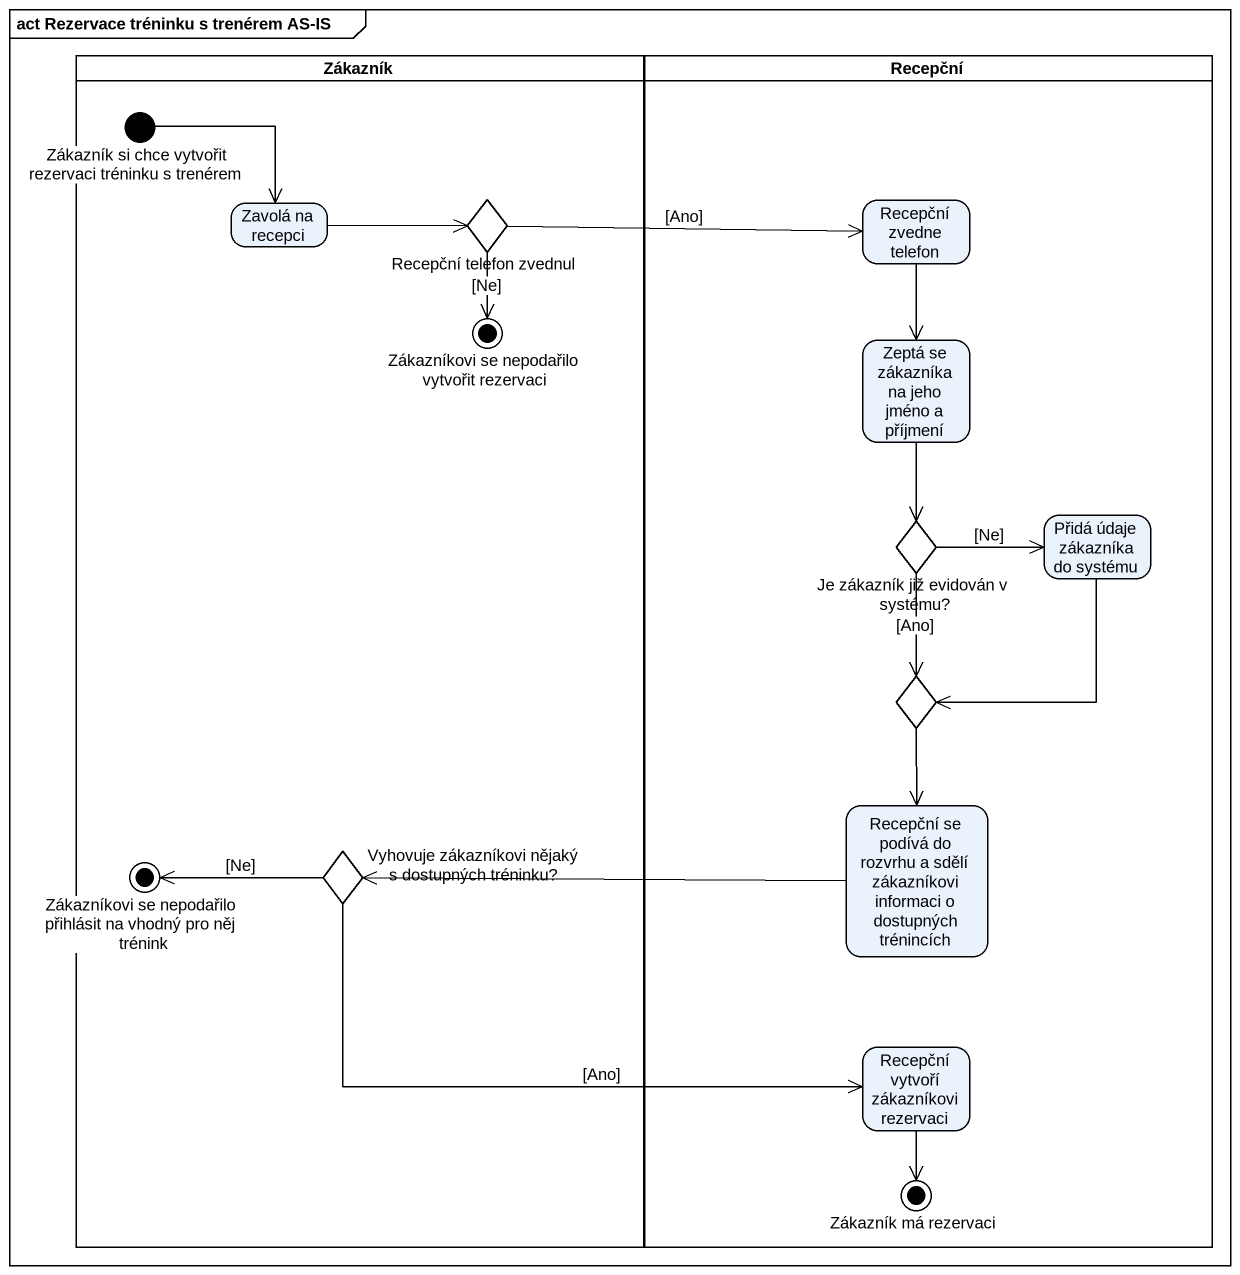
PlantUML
@startuml
mainframe act Rezervace tréninku s trenérem AS-IS
hide empty description
state Zákazník <<partition>> {
  state "Zákazník si chce vytvořit rezervaci tréninku s trenérem" as Zákazník_si_chce_vytvořit <<start>>
  state "Zavolá na recepci" as Zavolá_na_recepci
  state "Recepční telefon zvednul" as Recepční_telefon_zvednul <<choice>>
  state "Zákazníkovi se nepodařilo vytvořit rezervaci" as Zákazníkovi_se_nepodařilo <<end>> #CD5C5C
  state "Zákazníkovi se nepodařilo přihlásit na vhodný pro něj trénink" as Zákazníkovi_se_nepodařilo_2 <<end>> #CD5C5C
  state "Vyhovuje zákazníkovi nějaký s dostupných tréninku?" as Vyhovuje_zákazníkovi_nějaký <<choice>>
}
state Recepční <<partition>> {
  state "Recepční zvedne telefon" as Recepční_zvedne_telefon
  state "Zeptá se zákazníka na jeho jméno a příjmení" as Zeptá_se_zákazníka_na_jeho
  state "Je zákazník již evidován v systému?" as Je_zákazník_již_evidován_v <<choice>>
  state "Přidá údaje zákazníka do systému" as Přidá_údaje_zákazníka_do
  state choice1 <<choice>>
  state "Recepční se podívá do rozvrhu a sdělí zákazníkovi informaci o dostupných trénincích" as Recepční_se_podívá_do
  state "Recepční vytvoří zákazníkovi rezervaci" as Recepční_vytvoří
  state "Zákazník má rezervaci" as Zákazník_má_rezervaci <<end>>
}
Zákazník_si_chce_vytvořit --> Zavolá_na_recepci
Zavolá_na_recepci -right-> Recepční_telefon_zvednul
Recepční_telefon_zvednul -right-> Recepční_zvedne_telefon : [Ano]
Recepční_telefon_zvednul --> Zákazníkovi_se_nepodařilo : [Ne]
Recepční_zvedne_telefon --> Zeptá_se_zákazníka_na_jeho
Zeptá_se_zákazníka_na_jeho --> Je_zákazník_již_evidován_v
Je_zákazník_již_evidován_v -right-> Přidá_údaje_zákazníka_do : [Ne]
Je_zákazník_již_evidován_v --> choice1 : [Ano]
Přidá_údaje_zákazníka_do --> choice1
choice1 --> Recepční_se_podívá_do
Recepční_se_podívá_do -left-> Vyhovuje_zákazníkovi_nějaký
Vyhovuje_zákazníkovi_nějaký -left-> Zákazníkovi_se_nepodařilo_2 : [Ne]
Vyhovuje_zákazníkovi_nějaký -right-> Recepční_vytvoří : [Ano]
Recepční_vytvoří --> Zákazník_má_rezervaci
@enduml
